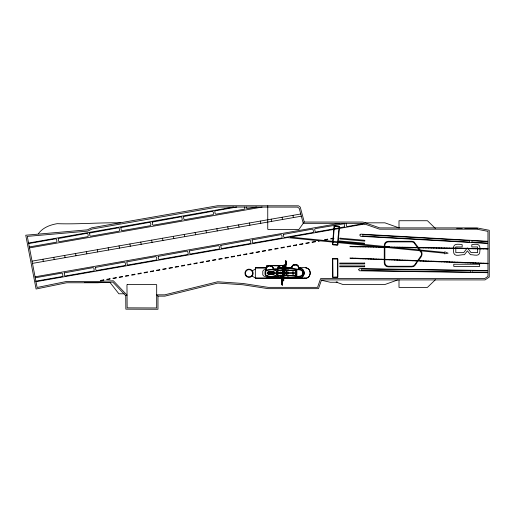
<?xml version="1.0" encoding="UTF-8"?>
<svg xmlns="http://www.w3.org/2000/svg" width="515" height="515" viewBox="0 0 515 515"><rect width="100%" height="100%" fill="white"/><g stroke="black" fill="none" stroke-linecap="round" stroke-linejoin="round"><path stroke-width="0.77" d="M266.004 271.038L266.004 269.3A3.74 3.74 0 0 1 269.744 265.56A3.74 3.74 0 0 1 273.484 269.3L273.484 269.815M266.564 269.255L266.332 265.682L278.28 265.682L278.28 269.236L276.916 269.448M268.682 273.375L268.682 272.583M269.017 274.386L269.081 271.637L268.843 274.334L268.682 273.536M269.075 265.708L270.407 265.708L269.075 265.708L269.178 266.146M270.684 273.375L270.684 272.583M273.014 272.429C272.493 277.965 272.924 266.635 273.111 274.353L272.821 272.583M279.04 267.671L279.04 265.701L273.201 265.701M282.87 278.119L282.278 278.602L282.278 279.96L282.291 278.641L282.96 278.139M283.424 274.173L283.417 278.338L283.359 274.16M283.359 271.849L283.63 267.678L283.527 271.759M283.424 271.843L283.424 267.678M283.353 277.772L283.52 274.257M283.688 274.16L283.623 278.338L283.52 277.418M283.688 271.856L283.63 267.678M285.87 268.772L285.87 260.738L285.671 268.772M281.351 277.971L282.181 278.634L281.518 278.081M352.575 246.724L352.582 246.363M355.196 246.769L355.202 246.408M357.816 246.814L357.822 246.453M360.436 246.859L360.442 246.498M363.056 246.904L363.062 246.543M365.676 246.949L365.682 246.588M368.296 246.994L368.302 246.627M370.916 247.039L370.922 246.672M373.536 247.084L373.542 246.717M376.156 247.129L376.162 246.762M378.776 247.174L378.783 246.807M384.016 247.258L338.123 242.629M386.636 247.303L386.643 246.943M389.256 247.348L389.263 246.988M391.876 247.393L391.883 247.033M394.496 247.438L394.503 247.078M397.117 247.483L397.123 247.123M399.743 247.528L399.743 247.161M402.363 247.573L402.37 247.206M404.983 247.618L404.99 247.251M407.603 247.664L407.61 247.297M410.223 247.709L410.23 247.342M412.843 247.754L412.85 247.387M415.463 247.792L415.47 247.432M418.083 247.837L418.09 247.477M420.704 247.882L420.71 247.522M423.324 247.927L423.33 247.567M425.944 247.972L425.95 247.612M428.564 248.018L428.57 247.651M431.184 248.063L431.19 247.696M433.804 248.108L433.81 247.741M436.424 248.153L436.43 247.786M439.044 248.198L439.05 247.831M441.664 248.243L441.67 247.876M444.284 248.288L444.291 247.921M446.904 248.327L446.911 247.966M449.524 248.372L449.531 248.011M452.144 248.417L452.151 248.056M454.764 248.462L454.771 248.101M457.391 248.507L457.391 248.146M460.011 248.552L460.017 248.185M462.631 248.597L462.637 248.23M465.251 248.642L465.257 248.275M467.871 248.687L467.877 248.32M470.491 248.732L470.498 248.365M473.111 248.777L473.118 248.41M475.731 248.822L475.738 248.455M478.351 248.861L478.358 248.5M480.971 248.906L480.978 248.545M483.591 248.951L483.598 248.591M486.212 248.996L486.218 248.636M266.822 267.671L255.35 267.671L255.35 277.965L283.108 277.933L282.49 280.141M283.063 271.553L283.314 265.174L283.733 265.174L283.984 271.553M283.984 274.456L283.733 280.836L283.314 280.836L283.063 274.456M352.627 258.453L352.64 258.086M355.247 258.549L355.26 258.189M357.861 258.652L357.88 258.292M360.481 258.755L360.494 258.388M363.101 258.858L363.114 258.491M365.721 258.961L365.734 258.594M368.341 259.058L368.354 258.697M370.955 259.161L370.974 258.8M373.575 259.264L373.587 258.897M376.195 259.367L376.208 259M378.815 259.463L378.828 259.103M381.435 259.566L381.448 259.206M384.048 259.669L384.068 259.303M386.668 259.772L386.681 259.406M389.289 259.869L389.301 259.509M391.909 259.972L391.921 259.611M394.529 260.075L394.542 259.715M397.142 260.178L397.162 259.811M399.762 260.281L399.775 259.914M402.382 260.378L402.395 260.017M405.002 260.481L405.015 260.12M407.623 260.584L407.635 260.217M410.236 260.687L410.255 260.32M412.856 260.783L412.869 260.423M415.476 260.886L415.489 260.526M418.109 260.622L415.393 264.91L413.963 266.319L412.006 266.854L388.458 266.854A4.056 4.056 0 0 1 384.261 262.869L384.261 259.676M420.716 261.092L420.729 260.725M423.33 261.189L423.349 260.828M425.95 261.292L425.963 260.931M428.57 261.395L428.583 261.034M431.19 261.498L431.203 261.131M433.81 261.601L433.823 261.234M436.424 261.697L436.443 261.337M439.044 261.8L439.057 261.44M441.664 261.903L441.677 261.536M444.284 262.006L444.297 261.639M446.904 262.103L446.917 261.742M449.518 262.206L449.537 261.845M452.138 262.309L452.151 261.942M454.758 262.412L454.771 262.045M457.378 262.515L457.391 262.148M459.998 262.611L460.011 262.251M462.612 262.714L462.631 262.354M465.232 262.817L465.245 262.45M467.852 262.92L467.865 262.553M470.472 263.017L470.485 262.656M473.092 263.12L473.105 262.759M475.706 263.223L475.725 262.856M478.326 263.326L478.338 262.959M480.946 263.423L480.959 263.062M483.566 263.526L483.579 263.165M486.186 263.629L486.199 263.262M281.39 278.068L283.108 277.939L282.632 279.742M283.115 265.785L282.767 269.281C283.565 270.723 282.593 267.864 282.561 269.042L282.806 268.875M268.927 272.429L269.081 271.637M272.712 272.429L272.866 271.617M272.95 272.429L273.105 271.669M270.69 272.429L270.877 271.592M270.935 272.429L271.051 271.592M305.414 267.697L306.644 267.909M299.106 268.077L300.412 268.27M282.593 280.295L283.488 275.918L282.407 280.005L282.96 277.958M282.561 280.398L283.488 275.918M278.222 273.233L282.664 273.871L283.121 270.098L282.098 270.098L282.098 269.3L284.911 269.3L284.911 270.098L283.604 270.311L283.237 269.95L283.784 270.69M266.287 269.197L266.59 267.897M270.311 266.146L270.407 265.708M270.6 266.21L270.703 265.772L271.811 266.538M282.233 280.726L281.364 277.978L282.027 279.967M291.303 268.695L291.799 266.506A3.74 3.74 0 0 1 298.546 266.506L298.9 269.744M292.018 266.725L291.722 268.025M295.739 264.974L295.835 264.53L294.509 264.53L294.606 265.18M295.739 265.18L295.835 264.53M296.035 265.038L296.131 264.601C297.316 264.485 297.116 265.978 297.335 265.174M282.452 280.038L283.533 276.04M286.044 263.435L283.334 266.101L282.323 267.826L283.958 269.216L285.741 267.942M282.201 280.694C282.49 282.226 281.608 278.815 283.05 277.958M282.426 279.967L282.819 278.667M288.078 275.808C288.432 279.832 279.297 276.355 276.916 276.574L268.302 276.568L267.974 277.624L289.173 277.624L299.988 276.124C303.702 276.117 303.702 269.899 299.988 269.899L289.173 268.399L285.246 268.399M281.795 279.677L281.86 280.295M277.894 277.624L278.203 276.774M292.198 273.008L292.475 272.338M269.937 272.332L269.937 273.574M270.89 273.311L270.89 272.596M272.544 272.596L272.544 273.311M273.491 273.574L273.491 272.332M283.057 269.751L283.572 269.461M283.726 269.673L283.308 269.931L283.99 270.845L282.909 270.163L282.619 268.901L283.469 270.427L283.9 270.105L283.514 270.53L283.759 269.982M306.921 268.006L308.028 268.618M296.131 264.601L297.245 265.367M300.741 268.367L301.919 268.927M304.223 221.92L298.797 229.619L268.186 229.619L267.749 229.181L267.749 205.788M418.367 260.635C420.427 257.938 424.199 253.998 420.678 250.837M284.306 267.066L283.868 266.474L285.986 263.616M283.739 268.264L284.538 267.118L283.546 266.493L282.967 267.324L283.926 267.993M283.359 268.798L284.486 268.785L285.291 267.646L292.089 267.671M266.609 270.233L265.341 271.907L265.341 274.109L266.609 275.783A16.699 16.261 90 0 0 275.531 275.783L277.07 273.748L277.07 272.268L275.531 270.233L272.976 269.712L266.609 270.233A16.699 16.261 90 0 1 275.531 270.233M266.513 267.581L267.343 266.538L266.68 267.71M292.108 266.538L292.938 265.495M297.29 265.721L297.567 265.367L298.397 266.403L297.567 265.367M308.266 268.804L309.148 269.757M435.381 279.735L427.424 287.396L399.003 287.396L399.003 279.761M38.322 233.771C42.816 227.611 49.897 224.92 57.165 223.671C78.319 224.405 99.408 222.474 120.555 222.828M302.196 269.113L303.135 269.982M283.849 267.028L284.216 266.963M272.139 266.538L272.808 267.71L271.978 266.667M282.671 269.371L282.832 268.907L282.793 269.583C283.327 268.025 283.005 270.478 282.812 269.268M283.263 269.274L283.031 269.628L283.533 269.313L283.849 269.763L283.398 270.079L282.909 269.12L283.179 269.738M282.838 270.06L284.312 268.907L284.499 269.171C282.432 270.575 284.106 270.253 283.314 269.892M282.909 270.163L283.45 269.77M284.042 269.397L283.501 269.57M283.765 270.678L283.771 270.349M346.209 223.343L346.408 226.034L347.123 226.536L363.564 223.645M309.322 270.014L309.888 271.218M251.88 270.909L255.479 269.158M268.779 265.772C266.165 267.459 269.055 265.257 268.882 266.21M272.564 267.774L272.969 267.581M272.493 268.096L273.105 267.851L273.195 269.197M293.009 265.174C295.964 264.182 292.436 265.071 293.293 265.528M297.992 266.603L298.397 266.403M303.335 270.24L303.934 271.334M281.338 277.997L282.027 280.038L281.016 276.04M279.355 272.525L277.553 273.471M285.864 261.137L285.864 264.742M286.044 262.483L285.696 262.56M286.044 262.959L285.696 263.036M286.044 263.905L285.696 263.983M286.044 264.382L285.696 264.459M266.558 270.156L265.643 270.523L265.051 271.54L265.051 274.476L265.643 275.493L268.302 276.568M125.744 295.674L127.038 295.153L113.352 280.784L97.258 281.486L66.551 281.46L37.106 287.479L27.289 236.385L87.762 231.106L91.998 229.046L217.691 207.036L297.535 207.107L299.273 208.44L303.264 223.343L362.682 223.343L379.542 229.181L476.851 229.188L487.956 231.351L487.956 276.388L484.628 278.609L320.607 278.621L317.555 287.357L268.186 287.357L242.938 283.475L217.691 281.769L164.736 294.844L156.682 294.831L157.976 296.125L164.89 296.138L217.8 283.076L242.797 284.763L268.09 288.651L318.476 288.651L321.527 279.915L485.021 279.903L489.25 277.076L489.25 230.282L476.974 227.894L379.761 227.888L362.901 222.049L304.256 222.049L300.264 207.146L298.526 205.813L217.575 205.743L91.593 227.804L87.408 229.838L25.75 235.22L36.082 289.005L66.68 282.754L97.284 282.78L112.824 282.104L125.744 295.674L125.853 309.155L157.976 309.257L157.976 296.125M281.048 277.624L281.937 277.282M266.558 268.939L263.725 270.014L262.792 271.148L262.792 274.868L263.725 276.001L269.667 278.267M270.626 272.448L270.227 273.311M272.937 272.075L271.965 272.95L272.937 273.832M270.491 273.459L271.18 272.95L270.491 272.448L269.937 272.95L270.626 273.459M270.491 273.832L271.463 272.95L270.491 272.075M272.808 273.459L273.368 272.95L273.021 272.461M397.541 279.999L384.892 284.518L342.971 284.518L336.102 282.066L337.685 282.066M304.745 278.01L305.266 277.868A1.049 1.049 0 0 1 304.745 278.01L283.881 277.965M283.031 272.364L280.186 273.124L280.353 272.841M333.025 238.207L330.714 238.625L330.785 239.018L332.986 238.619M333.385 238.136L333.984 238.439L333.347 238.554M282.207 285.188L282.278 276.304L282.098 280.012M28.57 243.035L233.585 207.049M28.673 243.563L55.852 238.793L56.566 239.295L56.946 241.471L56.444 242.185L29.323 246.949M236.694 207.049L215.283 210.809L214.781 211.523L215.161 213.699L215.875 214.201L244.374 209.199L244.876 208.485L244.625 207.056M256.522 207.069L247.2 208.704L246.479 208.202L246.279 207.062M29.503 247.902L262.129 207.075M32.046 261.144L300.754 213.982M32.477 263.384L301.346 216.191M35.059 276.819L339.745 223.343M35.239 277.778L61.813 273.111L62.527 273.613L62.907 275.789L62.405 276.504L35.889 281.158M333.842 228.866L315.798 232.033L315.083 231.531L314.704 229.355L315.206 228.634L344.168 223.735L344.702 226.774L339.417 227.888M334.203 228.802L339.05 227.952M35.992 281.692L287.306 237.582L319.075 240.737L318.276 240.885L318.347 241.278L320.523 240.885L332.684 242.089M333.791 229.42L290.138 237.087L332.748 241.316M334.151 229.362L338.999 228.506M339.366 228.441L364.614 224.012M309.978 271.521L310.172 272.847M279.317 272.673L282.664 272.145M304.043 271.637L304.249 272.853M298.938 277.965C306.148 278.325 305.401 266.97 298.34 268.051M287.434 278.267L300.071 276.555C304.314 276.555 304.314 269.467 300.071 269.461L285.909 267.755M282.87 272.3L275.692 272.821L275.692 273.195L282.87 273.716M284.177 273.716L291.355 273.195L291.355 272.821L284.177 272.3M285.535 263.551L286.404 264.337L285.696 263.506M277.051 278.351L298.52 278.01M464.884 228.396L477.514 228.422M365.116 222.828L384.892 222.828L399.099 227.9M456.754 228.325L462.129 228.396M285.696 261.279L286.044 261.279M285.696 261.42L286.044 261.498L285.696 261.614M285.696 261.755L286.044 261.755M285.696 261.897L286.044 261.974L285.696 262.09M285.696 262.232L286.044 262.232M285.696 262.373L286.044 262.444M285.696 262.702L286.044 262.702M285.696 262.843L286.044 262.92M285.696 263.178L286.044 263.178M285.696 263.32L286.044 263.397M285.696 263.654L286.044 263.654M285.696 263.796L286.044 263.867M285.696 264.124L286.044 264.124M285.696 264.266L286.044 264.343M285.696 264.601L286.044 264.601M294.509 264.742L295.835 264.742M273.04 265.534L279.201 265.534L279.201 267.671M285.819 265.534L279.658 265.534L279.658 267.671M285.658 265.701L279.819 265.701L279.819 267.671M278.28 265.927L278.28 267.446M277.579 267.671L282.741 267.671M298.256 267.671C302.569 267.105 310.172 266.815 310.197 273.008C310.204 275.712 308.06 278.312 305.266 278.351L256.007 278.351L251.88 275.943M278.28 267.755L282.857 267.755M255.35 268.051L266.583 268.051M277.662 268.051L282.626 268.051M285.625 268.051L292.005 268.051M278.184 268.399L282.896 268.399M273.594 268.779L282.819 268.733M285.091 268.733L287.866 268.914L288.078 270.214M286.765 269.042L285.484 268.772M266.088 269.152L266.538 269.152M272.931 269.448L276.909 269.448L276.722 271.804M270.819 274.431L270.774 272.583M280.411 272.783L280.411 273.233L283.031 273.652M273.111 274.353L272.95 273.536M282.136 276.735L282.484 276.735L282.484 285.143L282.136 285.143M282.484 277.817L281.776 277.72L281.776 284.158L282.484 284.158M336.643 282.259L330.244 282.259L321.244 280.205M281.776 284.068L282.484 284.068M124.064 293.788L118.875 293.788L110.107 282.6L84.389 282.49M380.424 246.833L349.962 246.318L349.955 246.685L487.956 249.028M384.86 246.91L487.956 248.661M487.956 263.332L350.02 257.983L350.007 258.35L487.956 263.699M333.102 241.355L337.834 241.825M338.194 241.857L389.887 246.994M394.303 247.438L444.645 252.44L444.735 251.803L448.121 253.174L444.529 253.85L444.567 253.213L384.847 247.277M333.038 242.127L337.769 242.597M304.249 273.169L304.043 274.379M310.172 273.169L309.978 274.501M292.475 273.684L293.827 273.684L293.827 272.338M282.812 269.622L283.076 269.596A2.324 2.285 55 0 0 283.411 270.027L283.797 270.394L283.507 270.195M282.947 269.467L282.973 269.448A3.74 3.74 0 0 0 283.54 270.137L283.791 270.394L283.456 270.04M303.934 274.682L303.335 275.776M291.947 266.403L292.353 266.603M291.812 266.68L292.423 266.918M285.812 267.98L285.259 267.691M309.888 274.804L309.322 276.001M285.291 267.646L284.557 267.137M283.823 270.156L283.533 269.957L283.965 270.246M284.08 266.178L286.907 268.154M283.334 266.101L283.868 266.474M282.452 267.362L284.486 268.785M283.604 270.124L283.913 270.311L283.121 269.126M283.611 270.407L283.231 270.027M303.135 276.034L302.196 276.903M256.007 278.351L255.665 277.617M435.381 228.396L427.424 220.729L399.003 220.729L399.003 227.9M309.148 276.259L308.266 277.212M281.383 278.003L282.156 280.726M282.993 269.847L282.819 269.564L283.205 269.995M267.343 266.538L267.626 266.892M283.43 269.918L282.954 269.062L283.237 269.699M418.347 247.483L413.963 241.831L412.006 241.29L388.252 241.29A4.056 4.056 0 0 0 384.261 245.275L384.261 246.44M418.605 247.85L420.098 250M283.321 269.641L283.128 269.158M276.909 276.568L276.722 274.212M301.919 277.089L300.741 277.649M283.153 269.538L283.038 269.216L283.108 269.57M308.028 277.405L306.921 278.016M283.359 268.244L283.527 268.598M280.926 276.008L282.001 280.031M281.995 280.295L281.042 275.937M294.509 264.53L294.606 264.974M294.213 264.601L294.31 265.038M283.887 270.098L284.19 271.463M280.965 275.918L281.969 280.424M292.977 215.347L293.37 217.594M282.111 217.253L282.503 219.499M271.238 219.158L271.63 221.405M260.365 221.07L260.764 223.317M249.498 222.976L249.891 225.222M238.625 224.888L239.018 227.134M227.752 226.793L228.151 229.04M216.886 228.699L217.279 230.945M206.013 230.611L206.406 232.857M195.14 232.516L195.539 234.763M184.273 234.422L184.666 236.668M173.401 236.334L173.793 238.58M162.528 238.239L162.927 240.486M151.661 240.151L152.054 242.398M140.788 242.056L141.181 244.303M129.922 243.962L130.314 246.209M119.049 245.874L119.441 248.121M108.176 247.779L108.575 250.026M97.309 249.685L97.702 251.938M86.436 251.597L86.829 253.844M75.563 253.502L75.963 255.749M64.697 255.414L65.09 257.661M53.824 257.32L54.217 259.566M42.951 259.225L43.35 261.472M300.412 277.746L299.106 277.939M305.414 278.325L306.644 278.113M270.935 273.536L271.057 274.431M270.89 274.431L270.774 273.375M284.962 265.785L285.374 269.976M455.807 248.114L455.807 246.923L462.174 246.923L462.174 244.625C453.76 243.421 452.634 244.773 453.773 253.123C454.887 257.255 461.44 254.256 464.414 254.706L467.414 250.857L470.414 254.674C473.066 254.462 478.789 256.843 479.652 253.09C480.624 245.288 479.954 243.325 471.798 244.657L471.798 246.955L477.617 246.955L477.617 252.608L471.038 252.608L467.665 248.076L467.15 248.076L463.725 252.64L455.807 252.64L455.807 248.481M384.261 247.264L384.261 259.315M296.022 270.214L296.022 275.808M287.84 270.452L287.84 275.564M285.735 260.738L285.735 268.772M282.761 272.364L282.761 273.652M282.278 276.304L282.278 280.109M281.86 277.231L281.86 284.653M278.036 265.682L276.536 265.682M276.046 265.682L274.54 265.682M275.004 273.478L274.547 271.933A13.371 13.017 -90 0 0 267.774 271.933L267.317 273.478L267.774 274.083A13.371 13.017 -90 0 0 274.547 274.083M270.993 272.429L270.993 273.536M270.929 272.583L270.929 273.375M275.531 275.783A15.849 15.849 0 0 1 266.609 275.783M337.512 259.058L337.512 276.941L332.999 277.186L332.761 259.058L337.512 259.058M358.839 269.339L358.826 270.06L359.567 270.793L487.505 272.68L487.512 272.319L472.062 272.094L472.088 270.645L487.538 270.871L487.538 270.51L359.599 268.63L358.839 269.339M470.42 270.626L470.395 272.062L361.665 270.465L361.685 269.023L470.42 270.626M360.004 234.814L359.966 235.535L360.661 236.295L487.557 243.434L487.583 243.067L471.933 242.192L472.01 240.75L487.66 241.632L487.679 241.271L360.783 234.132L360.004 234.814M362.888 234.615L362.805 236.057L469.654 242.063L469.738 240.621L362.888 234.615M334.061 226.317L332.49 244.277L332.967 244.85L337.364 245.237L337.937 244.754L339.507 226.793L339.031 226.22L334.634 225.84L334.061 226.317M334.409 226.42L332.851 244.239L337.325 244.876L339.147 226.832L334.409 226.42M339.707 240.994L339.636 241.799L364.498 243.975L364.569 243.17L339.707 240.994M339.952 238.149L339.881 238.947L364.749 241.123L364.82 240.318L339.952 238.149M284.286 269.319L283.836 269.075L284.286 269.319M421.598 254.075L421.367 255.292L414.929 264.523L413.661 265.792L411.923 266.261L388.329 266.261L386.598 265.792L385.323 264.523L384.86 262.792L384.86 245.352L385.323 243.621L386.598 242.353L388.329 241.889L411.923 241.889L413.661 242.353L421.367 252.852L421.598 254.075M58.272 238.554L58.549 241.187L59.27 241.69L87.769 236.688L88.271 235.973L87.891 233.797L87.17 233.295L58.272 238.554M64.233 272.873L64.51 275.506L65.231 276.008L93.73 271.006L94.232 270.291L93.852 268.115L93.131 267.613L64.233 272.873M89.597 233.057L89.874 235.69L90.589 236.192L119.087 231.19L119.589 230.475L119.21 228.299L118.495 227.797L89.597 233.057M95.558 267.375L95.835 270.008L96.55 270.51L125.048 265.508L125.551 264.794L125.171 262.618L124.456 262.116L95.558 267.375M120.916 227.559L121.192 230.192L121.913 230.694L150.412 225.692L150.914 224.978L150.535 222.802L149.814 222.3L120.916 227.559M126.877 261.877L127.154 264.51L127.874 265.013L156.373 260.011L156.875 259.296L156.496 257.12L155.775 256.618L126.877 261.877M152.24 222.062L152.517 224.695L153.232 225.197L181.731 220.195L182.233 219.48L181.853 217.304L181.138 216.802L152.24 222.062M158.195 256.38L158.478 259.013L159.193 259.515L187.692 254.513L188.194 253.798L187.814 251.623L187.1 251.12L158.195 256.38M183.559 216.564L183.836 219.197L184.557 219.699L213.055 214.697L213.558 213.982L213.178 211.807L212.457 211.305L183.559 216.564M189.52 250.882L189.797 253.515L190.511 254.017L219.017 249.015L219.519 248.301L219.132 246.125L218.418 245.623L189.52 250.882M220.838 245.385L221.122 248.024L221.836 248.52L250.335 243.518L250.837 242.803L250.457 240.627L249.743 240.125L220.838 245.385M252.163 239.887L252.44 242.526L253.155 243.029L281.66 238.02L282.162 237.306L281.776 235.13L281.061 234.628L252.163 239.887M283.482 234.389L283.765 237.029L284.48 237.531L312.978 232.523L313.481 231.808L313.101 229.632L312.386 229.13L283.482 234.389M282.774 280.295L282.445 281.596L281.969 281.596L281.641 280.295L282.774 280.295M292.282 272.139L291.921 273.008L292.282 273.877L293.151 274.238L294.02 273.877L294.38 273.008L294.02 272.139L293.151 271.778L292.282 272.139M332.555 258.614L332.4 277.012L332.928 277.54L337.344 277.54L337.872 277.012L337.872 258.987L337.344 258.459L332.555 258.614M269.809 272.332L269.809 273.574L271.308 273.574L271.308 272.332L269.809 272.332M272.12 272.332L272.12 273.574L273.626 273.574L273.626 272.332L272.12 272.332M272.409 272.596L272.409 273.311L273.33 273.311L273.33 272.596L272.409 272.596M277.34 270.105L277.34 275.911L286.643 275.911L286.643 270.105L277.34 270.105M277.637 270.401L277.637 275.622L286.34 275.622L286.34 270.401L277.637 270.401M277.997 270.671L277.997 275.345L286.031 275.261L285.986 270.671L277.997 270.671M267.182 272.429L274.868 272.583L267.182 272.429M283.797 273.008L283.302 272.847L283.797 273.008M274.868 273.478L267.105 273.375L274.868 273.478M280.212 272.094L279.774 272.628L280.212 273.922L280.804 273.388L280.212 272.094M127.398 284.447L126.96 284.763L127.141 307.861L156.682 307.964L156.682 284.866L156.238 284.447L127.398 284.447M103.753 279.864L100.554 280.443L100.625 280.836L103.824 280.257L103.753 279.864M109.972 278.731L106.772 279.317L106.843 279.709L110.043 279.13L109.972 278.731M116.19 277.604L112.997 278.184L113.068 278.576L116.261 277.997L116.19 277.604M122.416 276.471L119.216 277.051L119.287 277.45L122.486 276.864L122.416 276.471M128.634 275.345L125.435 275.924L125.506 276.317L128.705 275.737L128.634 275.345M134.853 274.212L131.66 274.791L131.731 275.19L134.924 274.604L134.853 274.212M141.071 273.079L137.878 273.665L137.949 274.057L141.149 273.478L141.071 273.079M147.296 271.952L144.097 272.532L144.168 272.924L147.367 272.345L147.296 271.952M153.515 270.819L150.316 271.405L150.393 271.798L153.586 271.218L153.515 270.819M159.734 269.693L156.541 270.272L156.612 270.665L159.811 270.085L159.734 269.693M165.959 268.56L162.759 269.139L162.83 269.538L166.03 268.952L165.959 268.56M172.177 267.433L168.978 268.012L169.049 268.405L172.248 267.826L172.177 267.433M178.396 266.3L175.203 266.879L175.274 267.272L178.467 266.693L178.396 266.3M184.621 265.167L181.422 265.753L181.492 266.146L184.692 265.566L184.621 265.167M190.84 264.041L187.64 264.62L187.711 265.013L190.911 264.433L190.84 264.041M197.058 262.908L193.865 263.487L193.936 263.886L197.129 263.3L197.058 262.908M203.283 261.781L200.084 262.36L200.155 262.753L203.354 262.174L203.283 261.781M209.502 260.648L206.303 261.227L206.373 261.626L209.573 261.041L209.502 260.648M215.721 259.515L212.521 260.101L212.598 260.493L215.791 259.914L215.721 259.515M221.939 258.388L218.746 258.968L218.817 259.36L222.017 258.781L221.939 258.388M228.164 257.255L224.965 257.841L225.036 258.234L228.235 257.655L228.164 257.255M234.383 256.129L231.184 256.708L231.261 257.101L234.454 256.522L234.383 256.129M240.602 254.996L237.409 255.575L237.479 255.974L240.679 255.389L240.602 254.996M246.827 253.869L243.627 254.449L243.698 254.841L246.897 254.262L246.827 253.869M253.045 252.736L249.846 253.316L249.917 253.708L253.116 253.129L253.045 252.736M259.264 251.603L256.071 252.189L256.142 252.582L259.335 252.002L259.264 251.603M265.489 250.477L262.29 251.056L262.36 251.449L265.56 250.869L265.489 250.477M271.708 249.344L268.508 249.923L268.579 250.322L271.778 249.736L271.708 249.344M277.926 248.217L274.733 248.797L274.804 249.189L277.997 248.61L277.926 248.217M284.151 247.084L280.952 247.664L281.023 248.063L284.222 247.477L284.151 247.084M290.37 245.951L287.17 246.537L287.241 246.93L290.441 246.35L290.37 245.951M296.589 244.825L293.389 245.404L293.466 245.797L296.659 245.217L296.589 244.825M302.807 243.692L299.614 244.277L299.685 244.67L302.884 244.091L302.807 243.692M309.032 242.565L305.833 243.144L305.904 243.537L309.103 242.958L309.032 242.565M315.251 241.432L312.051 242.011L312.129 242.411L315.322 241.825L315.251 241.432M327.695 239.172L324.495 239.752L324.566 240.145L327.765 239.565L327.695 239.172M364.691 263.088L339.733 263.088L339.733 263.892L364.691 263.892L364.691 263.088M479.652 264.253L453.773 264.253L453.773 266.416L479.652 266.416L479.652 264.253M364.691 265.965L339.733 265.965L339.733 266.776L364.691 266.776L364.691 265.965M296.885 270.214L287.718 270.214L295.784 270.452L295.784 275.564L287.718 275.808L296.885 275.808L296.885 270.214M284.608 271.534L282.49 271.534L282.49 274.482L284.608 274.482L284.608 271.534M282.825 269.59L282.606 268.714L282.838 269.609M247.245 276.394A3.631 3.631 0 0 0 252.691 273.253A3.631 3.631 0 0 0 247.245 270.105A3.631 3.631 0 0 0 247.245 276.394M245.79 275.757A4.12 4.12 0 0 0 252.871 274.83A4.12 4.12 0 0 0 248.526 269.165A4.12 4.12 0 0 0 245.79 275.757"/></g></svg>
